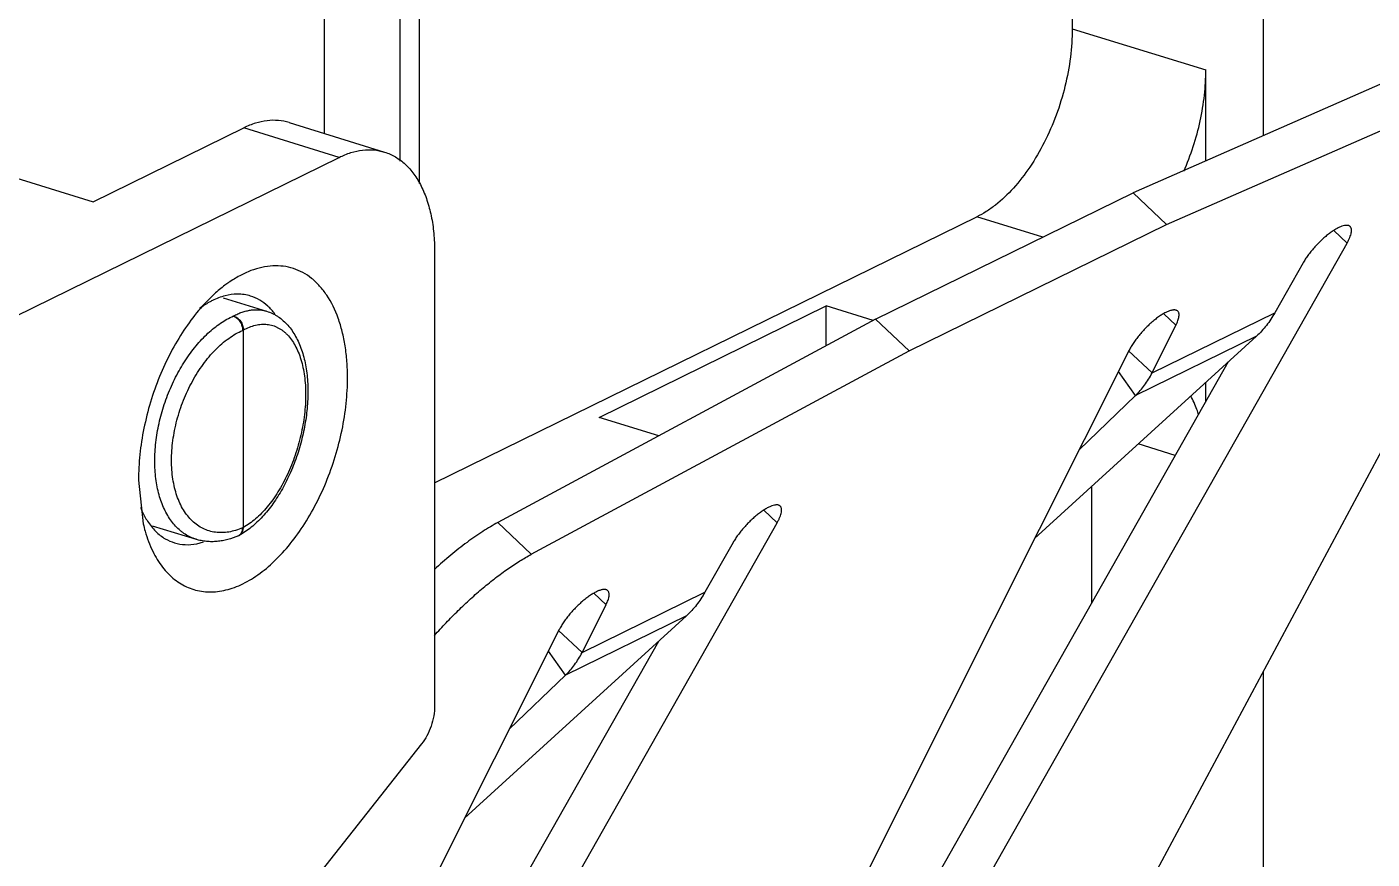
# Model space of a CAD drawing. Header units: inches. Extents: x 0 to 22, y 0 to 17.
# Drawn here: x 3.987 to 4.539, y 12.073 to 12.415 of the extents above; entities that cross this region are included whole.
import ezdxf

# ---------------------------------------------------------------- set-up
doc = ezdxf.new("R2010")
doc.units = ezdxf.units.IN
doc.header["$LTSCALE"] = 1.21
doc.header["$MEASUREMENT"] = 0
doc.layers.get('0').update_dxf_attribs({"linetype": 'CONTINUOUS'})

msp = doc.modelspace()

# ---------------------------------------------------------------- linework, layer by layer
at = {"color": 7}
for p, q in [((4.4159949945, 12.7011762323), (4.4159949945, 12.4138052022)), ((4.4943276854, 12.6769695999), (4.4943276854, 12.3698600845)), ((4.1400924265, 12.4861586528), (4.1400924265, 12.3593827683)), ((4.1479256956, 12.4837379896), (4.1479256956, 12.3503072259)), ((4.1090750726, 12.3707929212), (4.1090750726, 12.4646728729)), ((4.5857896642, 12.4100452448), (4.4409315289, 12.3463997008)), ((4.4547184857, 12.3333904926), (4.599576621000001, 12.3970360367)), ((4.4708278781, 12.3595350998), (4.4708278781, 12.3968605595)), ((4.0141585723, 12.3427468317), (4.0760087642, 12.3730984975)), ((4.094609348600001, 12.375263168), (4.133775694100001, 12.3631598519)), ((4.6128907363, 12.3715627318), (4.4376052928, 12.0438203883)), ((3.9047555836, 12.2577362757), (4.1151751097, 12.3609951813)), ((3.9514924196, 12.3621121376), (4.0141585723, 12.3427468317)), ((4.3352249401, 12.2945264413), (4.4409315289, 12.3463997008)), ((4.4547184857, 12.3333904926), (4.4409315289, 12.3463997008)), ((4.1543365377, 12.2273750389), (4.376833566499999, 12.3365607219)), ((4.3490118968, 12.2815172332), (4.4547184857, 12.3333904926)), ((4.1543365377, 12.3221859763), (4.1543365377, 12.1358510374)), ((4.3558537318, 12.0204363555), (4.5287792945, 12.3257506377)), ((4.5106984551, 12.317629695), (4.499135705, 12.2972147101)), ((4.0675409175, 12.3033274595), (4.085389874800001, 12.2978117145)), ((4.2218050239, 12.2542190896), (4.3150465191, 12.2999753696)), ((4.33429677, 12.2940265922), (4.3150465191, 12.2999753696)), ((4.3150465191, 12.2836597197), (4.3150465191, 12.2999753696)), ((4.3352249401, 12.2945264413), (4.1802198504, 12.2110512695)), ((4.3490118968, 12.2815172332), (4.3352249401, 12.2945264413)), ((4.0757028767, 12.2900453804), (4.0757028767, 12.2089924411)), ((4.4487337947, 12.272481045), (4.4585494904, 12.2920387001)), ((4.4915600976, 12.2875516351), (4.4005400133, 12.2044942468)), ((4.1940068072, 12.1980420613), (4.3490118968, 12.2815172332)), ((4.4393782588, 12.2818789816), (4.2925805948, 11.9893864097)), ((4.4800291276, 12.2770294272), (4.342066775, 12.0334455637)), ((4.4708278781, 12.2607838656), (4.4708278781, 12.2686331292)), ((4.4188397941, 12.2409563388), (4.4419363518, 12.2631998377)), ((4.2463142024, 12.2466451806), (4.2218050239, 12.2542190896)), ((4.0328117889, 12.2284710346), (4.0347632394, 12.210476989)), ((4.4238282636, 12.2257451746), (4.4238282636, 12.1778021863)), ((4.1543365377, 11.9628040381), (4.2948991964, 12.2109789556)), ((4.0383884771, 12.209763645), (4.056455633500001, 12.2041804714)), ((4.073900168, 12.2056744477), (4.0740824635, 12.205764286)), ((4.0740824673, 12.205764286), (4.0749537774, 12.2065171376)), ((4.0741610719, 12.2058284459), (4.0747780532, 12.2064080577)), ((4.0566867684, 12.202350025), (4.0595079344, 12.2030823943)), ((4.276818357, 12.2028580128), (4.2652556069, 12.1824430279)), ((4.2576799995, 12.172779953), (4.166659915199999, 12.0897225646)), ((4.214853696600001, 12.1577093628), (4.2246693923, 12.1772670179)), ((4.2054981606, 12.1671072994), (4.1285601994, 12.0138093413)), ((4.2461490295, 12.162257745), (4.1539781636, 11.999522512)), ((4.1849596959, 12.1261846566), (4.2080562537, 12.1484281555)), ((4.4943276854, 12.1498778539), (4.4943276854, 11.9256937177)), ((4.1489942666, 12.1201661089), (4.0616722163, 12.0097533435))]:
    msp.add_line(p, q, dxfattribs=at)
at = {"color": 8}
for p, q in [((4.4159949945, 12.4138052022), (4.4708278781, 12.3968605595)), ((4.1151751097, 12.3609951813), (4.0760087642, 12.3730984975)), ((4.4038616075, 12.3282084255), (4.376833566499999, 12.3365607219)), ((4.5287792945, 12.3257506377), (4.5233107988, 12.3309106451)), ((4.4487337947, 12.272481045), (4.499135705, 12.2972147101)), ((4.4585494904, 12.2920387001), (4.4535197927, 12.296784663)), ((4.0757028767, 12.2900453804), (4.0755259558, 12.2899673259)), ((4.0758575321, 12.2901300457), (4.0757028767, 12.2900454057)), ((4.4915600976, 12.2875516351), (4.4419363518, 12.2631998377)), ((4.4390936565, 12.2815773645), (4.4487337947, 12.272481045)), ((4.4419363518, 12.2631998377), (4.4349673064, 12.2730902122)), ((4.4582808946, 12.2386311357), (4.4430929779, 12.243324557)), ((4.1802198504, 12.2110512695), (4.1940068072, 12.1980420613)), ((4.2948991964, 12.2109789556), (4.2894307007, 12.216138963)), ((4.075526348299999, 12.2089145597), (4.0757028767, 12.2089924411)), ((4.0757028767, 12.2089924409), (4.075857532200001, 12.2090770809)), ((4.214853696600001, 12.1577093628), (4.2652556069, 12.1824430279)), ((4.2246693923, 12.1772670179), (4.2196396946, 12.1820129808)), ((4.2576799995, 12.172779953), (4.2080562537, 12.1484281555)), ((4.2052135584, 12.1668056824), (4.214853696600001, 12.1577093628)), ((4.2080562537, 12.1484281555), (4.2010872082, 12.15831853))]:
    msp.add_line(p, q, dxfattribs=at)
at = {"color": 7}
for centre, radius, start, end in [((4.0735765194, 12.2871196625), 0.0177021514, 59.5999305004, 72.7788693593), ((4.060699592200001, 12.2353212988), 0.0324528994, 293.8063447979, 294.001636622), ((4.072839532200001, 12.2078041529), 0.0023768396, 293.9484000787, 297.7854731722), ((4.0728311763, 12.2078195437), 0.002394351, 297.7906856392, 301.1393897264), ((4.0728131458, 12.2078494429), 0.0024292661, 301.1387056883, 303.7017386852), ((4.0603664919, 12.2310606555), 0.0287755831, 298.4670445692, 298.691137728), ((4.0527627728, 12.2196643065), 0.0177021514, 239.5999304971, 252.7788693615001)]:
    msp.add_arc(centre, radius, start, end, dxfattribs=at)
for points, knots in [([(4.2538326897, 13.3853189696), (4.236480840500001, 13.3768039188), (4.2017819928, 13.3575693245), (4.1513377829, 13.3234557341), (4.10159695, 13.2836210639), (4.052892413, 13.2383419485), (4.005534090799999, 13.1879182717), (3.9598374525, 13.1326812998), (3.9161021025, 13.072999314), (3.8746158623, 13.0092686987), (3.8356566142, 12.9419108746), (3.7994802096, 12.8713751649), (3.7663282359, 12.7981299808), (3.7364222853, 12.7226621516), (3.7099587292, 12.6454748384), (3.6871163677, 12.5670808174), (3.6680461333, 12.4880022826), (3.6528737598, 12.408765903), (3.6417032724, 12.3298983605), (3.6346059301, 12.2519246902), (3.6316303418, 12.1753628042), (3.6327978998, 12.1007209524), (3.6380984395, 12.0284940012), (3.6475013423, 11.9591601217), (3.6609451898, 11.8931775236), (3.6783432425, 11.8309811672), (3.6995899254, 11.7729823088), (3.724549879, 11.7195629297), (3.7530711504, 11.6710786689), (3.7849836303, 11.6278574524), (3.8200826154, 11.5901997101), (3.8520690829, 11.5634728907), (3.8789246234, 11.5452756127), (3.8995508946, 11.5332680628), (3.9207713455, 11.5228207948), (3.935320674, 11.5168960979), (3.9426678872, 11.514206448)], [0, 0, 0, 0, 0.0264271584, 0.05415039219999999, 0.08316909089999999, 0.1134686921, 0.1449991987, 0.1776839767, 0.2114259917, 0.2461099961, 0.2816056236, 0.3177699087, 0.3544507534, 0.3914885727, 0.4287190506, 0.465975422, 0.5030902917, 0.5398983820000001, 0.5762382067, 0.6119551393, 0.6469032987, 0.6809479846, 0.7139692401000001, 0.7458636009999999, 0.7765484866, 0.8059655753, 0.8340840964, 0.8609069975, 0.8864743088, 0.9108682267, 0.9342174423999999, 0.9566975459, 0.9676855388, 0.9785426537, 0.9893024861, 1, 1, 1, 1]), ([(3.8884712923, 12.3334253016), (3.8918407368, 12.3556692742), (3.8996193239, 12.4002170675), (3.9142480745, 12.466680416), (3.9318242234, 12.532808669), (3.9522510394, 12.5982283547), (3.9754131434, 12.6625746959), (4.0011809837, 12.7254884401), (4.0294118116, 12.7866178037), (4.0599460715, 12.8456219401), (4.0926158332, 12.9021704479), (4.1272359849, 12.9559497068), (4.1636180694, 13.0066568429), (4.2015536616, 13.0540119592), (4.2408377087, 13.0977494), (4.2812539638, 13.1376315842), (4.32257637, 13.1734221221), (4.3511648807, 13.1948744029), (4.3655486861, 13.2048142482)], [0, 0, 0, 0, 0.0662822428, 0.1331797519, 0.2004400543, 0.2678089542, 0.3350331889, 0.4018613332, 0.4680449644, 0.5333439995, 0.5975276283, 0.6603805765, 0.7217026921999999, 0.7813135556, 0.8390546151, 0.8948096645, 0.9484887143, 1, 1, 1, 1]), ([(4.2928417725, 13.1062386176), (4.2801261418, 13.0946186996), (4.255001306600001, 13.070147734), (4.2189468663, 13.030679639), (4.1840379322, 12.9880056254), (4.150456712, 12.9423443902), (4.1183730744, 12.8939302864), (4.0879516615, 12.8430113162), (4.0593491946, 12.7898486882), (4.0327105333, 12.7347162041), (4.008175039, 12.6778954492), (3.9858655015, 12.6196788247), (3.9659007978, 12.5603649456), (3.9483776432, 12.5002613647), (3.9333914298, 12.4396717385), (3.9210143226, 12.3789033454), (3.9113183273, 12.3182802459), (3.9066295704, 12.2778491376), (3.9047555836, 12.2577362757)], [0, 0, 0, 0, 0.0542589466, 0.1103970376, 0.1683039527, 0.2278448002, 0.288863246, 0.3511842311, 0.4146178894, 0.4789602218, 0.543999632, 0.6095172099, 0.6752882325, 0.7410806504, 0.8066680393000001, 0.8718388467, 0.9363708236, 1, 1, 1, 1]), ([(4.4159949945, 12.4138052022), (4.4159949945, 12.40990168), (4.4154547589, 12.4019284807), (4.4132240239, 12.390028624), (4.4096266594, 12.3782967601), (4.4048043057, 12.3671765979), (4.398930807, 12.3570818718), (4.3922286729, 12.3483868267), (4.3859869328, 12.3424208116), (4.3807845819, 12.3387040321), (4.378150476, 12.3372069673), (4.376833566499999, 12.3365607219)], [0, 0, 0, 0, 0.12961383, 0.2645331329, 0.4011967442, 0.5362051086, 0.6661348616, 0.7879947518000001, 0.8996460220999999, 0.9512915725, 1, 1, 1, 1]), ([(4.4617577667, 12.3552751462), (4.463219212, 12.3585931183), (4.4658090611, 12.3653925257), (4.4686543012, 12.3758687996), (4.470407036, 12.3863959866), (4.4708278781, 12.393418971), (4.4708278781, 12.3968605595)], [0, 0, 0, 0, 0.2538887122, 0.508517205, 0.7589950283, 1, 1, 1, 1]), ([(4.0946092983, 12.3752630022), (4.0931836036, 12.375703579), (4.0901806244, 12.3762822254), (4.0854967873, 12.3761806472), (4.0806900577, 12.3751270453), (4.0775642198, 12.3738618042), (4.0760087642, 12.3730984975)], [0, 0, 0, 0, 0.2336479463, 0.4745077242, 0.7287055553, 1, 1, 1, 1]), ([(4.1151751097, 12.3609951813), (4.1167305656, 12.3617584882), (4.1198564034, 12.3630237299), (4.124663133, 12.3640773317), (4.1293469697, 12.364178909), (4.132349949, 12.3636002632), (4.1337756438, 12.3631596862)], [0, 0, 0, 0, 0.2712945005, 0.5254922905, 0.766352027, 1, 1, 1, 1]), ([(4.1337756438, 12.3631596862), (4.1353262865, 12.362680497), (4.1383764447, 12.361320533), (4.1424660877, 12.3582241309), (4.1460282336, 12.3541282845), (4.1490133003, 12.3491289742), (4.1513768696, 12.3433147887), (4.1530889374, 12.3367873505), (4.154116685, 12.3296639613), (4.1543365377, 12.3247219506), (4.1543365377, 12.3221859763)], [0, 0, 0, 0, 0.0996612199, 0.202878573, 0.3126179129, 0.430904953, 0.5588436864999999, 0.69675694, 0.8442766669, 1, 1, 1, 1]), ([(4.530033180799999, 12.3325999115), (4.529951999, 12.3326764326), (4.5297683111, 12.3328145884), (4.5294463205, 12.332963434), (4.529078332, 12.3330557796), (4.5286666613, 12.3330916772), (4.5282131833, 12.3330722279), (4.5275235669, 12.3329684325), (4.5265681656, 12.3326880695), (4.525341786499999, 12.3321593478), (4.5240077689, 12.3314327064), (4.5225916685, 12.330520785), (4.5211196033, 12.3294408539), (4.5196203932, 12.3282126626), (4.5181222751, 12.3268600729), (4.5166547986, 12.3254084935), (4.5152455562, 12.3238865612), (4.513922133, 12.3223227004), (4.5127091475, 12.320747073), (4.5116313198, 12.3191904314), (4.510989901999999, 12.3181442684), (4.5106984551, 12.317629695)], [0, 0, 0, 0, 0.012963194, 0.0264609539, 0.0409591849, 0.0568263587, 0.0743147, 0.09358033880000001, 0.1377390416, 0.1895209292, 0.2485260412, 0.3140463697, 0.3850967614, 0.4605555324, 0.5391497908, 0.6195431379999999, 0.7003218551, 0.7800871376, 0.8575154281999999, 0.9312832745999999, 1, 1, 1, 1]), ([(4.5287792945, 12.3257506377), (4.5289996111, 12.3261396248), (4.5294020746, 12.3268960733), (4.5299076353, 12.3280109944), (4.5302830873, 12.3290449951), (4.5305229471, 12.3299846207), (4.530625139, 12.3308198139), (4.5305865175, 12.3315433912), (4.5304269112, 12.3320632733), (4.5302233243, 12.3323974673), (4.530099694900001, 12.3325372161), (4.530033180799999, 12.3325999115)], [0, 0, 0, 0, 0.1823864128, 0.3493458206, 0.4990630623, 0.6306201001, 0.7442002335, 0.8410600461, 0.9243609607, 0.9627085397, 1, 1, 1, 1]), ([(3.8842852449, 12.3251918694), (3.8785587978, 12.2859897274), (3.872340466, 12.2272961712), (3.8691367407, 12.149498293), (3.8693194412, 12.0927829678), (3.8720640781, 12.0374705478), (3.8773619466, 11.9838057599), (3.8851862679, 11.9320282462), (3.8955071419, 11.8823688753), (3.9082752756, 11.835048002), (3.923440719, 11.7902773083), (3.9409328974, 11.7482546693), (3.9606830396, 11.7091694507), (3.9826019671, 11.6731945943), (4.0066044803, 11.6404956886), (4.032577273899999, 11.6112225926), (4.051418694800001, 11.5938262024), (4.0611089882, 11.5857959632)], [0, 0, 0, 0, 0.1503197965, 0.2236023871, 0.2953643847, 0.3654323636, 0.4336498261, 0.4998838332, 0.5640241108, 0.6259913292, 0.685735855, 0.7432471401999999, 0.7985528464, 0.8517301012999999, 0.9029030204999999, 0.9522491858, 1, 1, 1, 1]), ([(4.1185939645, 12.2705668122), (4.1185939645, 12.272783406), (4.1184388149, 12.2771313013), (4.1177214645, 12.2834695452), (4.1165279451, 12.2894324238), (4.114382512300001, 12.2965525398), (4.1113285674, 12.3029408335), (4.1072966852, 12.3081817841), (4.1039916097, 12.3113346929), (4.100345387, 12.313776573), (4.0964062433, 12.3154770493), (4.0922242425, 12.3164083353), (4.0878577974, 12.3165565395), (4.0833636203, 12.3159331336), (4.078795679, 12.3145448133), (4.0742050989, 12.3124174981), (4.0712537949, 12.3105835394), (4.0697878497, 12.3095616876)], [0, 0, 0, 0, 0.081710037, 0.1601994713, 0.2349129545, 0.3055123864, 0.4341456464, 0.4928788728, 0.54848567, 0.6017737083, 0.6537992158, 0.7057367397, 0.7587821690000001, 0.8139947797, 0.872241258, 0.9341280181999999, 1, 1, 1, 1]), ([(4.0639273717, 12.3048497256), (4.0616188163, 12.3027401325), (4.0571525385, 12.2980220261), (4.0511898289, 12.2899718088), (4.045852976, 12.2808878304), (4.041282869, 12.2710017473), (4.0375922439, 12.2605661183), (4.0348758631, 12.2498438289), (4.0332112459, 12.2391155969), (4.0328117888, 12.2319727243), (4.0328117889, 12.2284710346)], [0, 0, 0, 0, 0.1109319456, 0.2296762683, 0.3546730238, 0.4839991062, 0.6154368796999999, 0.746767617, 0.8757864229000001, 1, 1, 1, 1]), ([(4.0733503125, 12.3048149261), (4.0716594546, 12.3047991772), (4.0681308594, 12.3042905028), (4.064816098500001, 12.3030161787), (4.0631696461, 12.3022082172)], [0, 0, 0, 0, 0.4797042694, 1, 1, 1, 1]), ([(4.0697878497, 12.3095616876), (4.0692881374, 12.3092133581), (4.0672569356, 12.3077422664), (4.065328854800001, 12.3061304222), (4.0639273717, 12.3048497256)], [0, 0, 0, 0, 0.2429113167, 1, 1, 1, 1]), ([(4.0788174243, 12.3040282131), (4.0779423484, 12.304298462), (4.0761319713, 12.3047042345), (4.074281094, 12.3048235956), (4.0733503125, 12.3048149261)], [0, 0, 0, 0, 0.4959478972999999, 1, 1, 1, 1]), ([(4.0631696461, 12.3022082172), (4.062716090299999, 12.3019856443), (4.0608591299, 12.3010163546), (4.0590959606, 12.2998713168), (4.0578154937, 12.2989304902)], [0, 0, 0, 0, 0.2412527049, 1, 1, 1, 1]), ([(4.0887775031, 12.2966701005), (4.087903932, 12.2978395219), (4.0860096691, 12.2999744129), (4.0837219751, 12.3016921461), (4.0825344242, 12.3023879992)], [0, 0, 0, 0, 0.5146818769, 1, 1, 1, 1]), ([(4.0717808339, 12.2958572214), (4.0720346552, 12.2957699807), (4.072541652, 12.295529507), (4.0732429843, 12.2950219008), (4.073887682300001, 12.2943722686), (4.0744518899, 12.2936060435), (4.0749160601, 12.2927518412), (4.0752623165, 12.2918405787), (4.0754768331, 12.2909071059), (4.0755291289, 12.2902774597), (4.075529446, 12.2899691273)], [0, 0, 0, 0, 0.109102592, 0.2262957977, 0.3503385849, 0.4796340261, 0.6118269507999999, 0.7443301055, 0.8746630473, 1, 1, 1, 1]), ([(4.0717808671, 12.2958629047), (4.0723412412, 12.29570763), (4.0730139761, 12.2953542498), (4.0737073574, 12.294789982), (4.0741672111, 12.2943506052), (4.074683110500001, 12.2937264604), (4.0751887468, 12.2928901257), (4.0755656942, 12.2919911916), (4.0757987574, 12.2910642582), (4.0758547968, 12.2904363886), (4.0758547968, 12.2901287501)], [0, 0, 0, 0, 0.2330239407, 0.2951825062, 0.3584707533, 0.4875631939, 0.6183800549, 0.7487577504, 0.8767179481, 1, 1, 1, 1]), ([(4.071780900199999, 12.2958628933), (4.0723244799, 12.2956949117), (4.0729718358, 12.2953256418), (4.0736353792, 12.2947506057), (4.0740786657, 12.2943012627), (4.0745754661, 12.2936659809), (4.075061837200001, 12.292819724), (4.075424412099999, 12.2919136132), (4.0756488254, 12.2909825147), (4.075702876, 12.2903531509), (4.0757028768, 12.2900448856)], [0, 0, 0, 0, 0.2293975364, 0.2911832412, 0.3542956152, 0.4835617939, 0.6151212761, 0.7465809857, 0.8757077276999999, 1, 1, 1, 1]), ([(4.085406390299999, 12.2978152795), (4.0862349919, 12.2975582455), (4.0874533266, 12.2970782399), (4.088995523299999, 12.2962683802), (4.0904892911, 12.2953422121), (4.0922483145, 12.2939775034), (4.0941562864, 12.2920558471), (4.0958611876, 12.2898713182), (4.097362753600001, 12.2874496009), (4.0986634955, 12.2848105792), (4.0997653931, 12.2819715036), (4.1006712349, 12.2789486189), (4.1013820296, 12.2757577809), (4.1018984331, 12.272415897), (4.1022211715, 12.2689409955), (4.1023504398, 12.2653525622), (4.1022874456, 12.2616714721), (4.1020336831, 12.2579196844), (4.1014408121, 12.2528260584), (4.1002382962, 12.2464401502), (4.098112023500001, 12.2389233622), (4.0957935891, 12.2328638961), (4.093633912400001, 12.228230856), (4.0918890568, 12.2249198846), (4.090019477699999, 12.221772514), (4.0880349295, 12.2188081509), (4.0859454673, 12.2160450293), (4.0837610308, 12.2134994925), (4.0814894699, 12.2111867876), (4.0791375773, 12.2091216485), (4.0767145947, 12.2073194893), (4.0750283045, 12.2062857134), (4.0741775341, 12.2058217732)], [0, 0, 0, 0, 0.0241879, 0.0363381193, 0.0485370176, 0.0731518001, 0.09820641, 0.1238492534, 0.1502442822, 0.1775139274, 0.2057626523, 0.2350545305, 0.2654135871, 0.2968339952, 0.3292716341, 0.3626574979, 0.3968965108, 0.4318725331, 0.4674545134, 0.5398236009, 0.6127664298, 0.6849793805, 0.7204282791, 0.7552373387000001, 0.7892805695, 0.8224467651, 0.8546454363, 0.8858078276000001, 0.9159030670999999, 0.9449520094, 0.9729823858, 1, 1, 1, 1]), ([(4.4592581786, 12.2978685845), (4.4591734982, 12.2979485978), (4.458980495500001, 12.2980924285), (4.4586403311, 12.2982436432), (4.4582505912, 12.2983332262), (4.4578138045, 12.2983618999), (4.457331863399999, 12.298330047), (4.4568069197, 12.2982384212), (4.4562413182, 12.2980880075), (4.4554034542, 12.2977983329), (4.454276653, 12.2972840565), (4.4528618845, 12.2964776645), (4.4513650541, 12.2954736243), (4.4498166472, 12.2942934042), (4.4482496647, 12.2929603428), (4.446696268999999, 12.2915028331), (4.4451898285, 12.2899506014), (4.4437611922, 12.2883370513), (4.4424407953, 12.2866951557), (4.44125532, 12.2850594169), (4.440230950899999, 12.2834643798), (4.4396392143, 12.2823989323), (4.4393782588, 12.2818789816)], [0, 0, 0, 0, 0.0129570855, 0.0264977511, 0.0411198701, 0.0572019044, 0.07501206889999999, 0.09471187130000001, 0.1163769666, 0.140034543, 0.1932377518, 0.2538326292, 0.3209762301, 0.3935413969, 0.4702500969, 0.5496834702000001, 0.6303569339, 0.7107326743000001, 0.7892831595, 0.8645956587000001, 0.9352982687000001, 1, 1, 1, 1]), ([(4.4585494904, 12.2920387001), (4.458716179100001, 12.2923708252), (4.4590180605, 12.2930151675), (4.4593881462, 12.2939621146), (4.4596520412, 12.2948377196), (4.4598057098, 12.2956330895), (4.4598483229, 12.296341117), (4.4597774164, 12.2969574957), (4.4595887617, 12.2974766605), (4.4593777549, 12.2977555984), (4.4592581786, 12.2978685845)], [0, 0, 0, 0, 0.1799018627, 0.344231414, 0.4917966293, 0.6220379333, 0.7355537084999999, 0.8339334122, 0.9203565892, 1, 1, 1, 1]), ([(4.499135705, 12.2972147101), (4.4981163428, 12.2953960284), (4.49584345, 12.2919550869), (4.493049748, 12.2889174165), (4.4915600976, 12.2875516351)], [0, 0, 0, 0, 0.5077791801, 1, 1, 1, 1]), ([(4.075526348299999, 12.2089145597), (4.0745966469, 12.2085049343), (4.0727344664, 12.2078034678), (4.0698927094, 12.2071268429), (4.0670998381, 12.2068588823), (4.0643838296, 12.2070051636), (4.0617730446, 12.2075661486), (4.0592957998, 12.2085368923), (4.0569788588, 12.2099067199), (4.0548460941, 12.211659878), (4.0529180322, 12.2137768748), (4.0512120926, 12.2162354157), (4.0497431999, 12.2190109092), (4.0485241061, 12.2220764583), (4.0475655256, 12.2254028009), (4.046875758000001, 12.2289583211), (4.0464613669, 12.2327092818), (4.0463255545, 12.2366199482), (4.0464700455, 12.240652988), (4.0468927727, 12.2447698808), (4.047590173500001, 12.2489311235), (4.0485549795, 12.2530969234), (4.0497782446, 12.257227256), (4.0512479759, 12.2612825799), (4.0529500469, 12.2652240599), (4.0548680871, 12.2690140074), (4.0569836957, 12.2726162518), (4.0592766418, 12.2759964769), (4.0617250759, 12.2791225467), (4.064305800400001, 12.2819647822), (4.0669944194, 12.2844962579), (4.0697660136, 12.2866928071), (4.0725939351, 12.2885337853), (4.0745487034, 12.289535641), (4.0755259558, 12.2899673259)], [0, 0, 0, 0, 0.0269969052, 0.0527318743, 0.07740761269999999, 0.1012952398, 0.1247250406, 0.1480647676, 0.1716901652, 0.1959535096, 0.2211575114, 0.2475390012, 0.275262891, 0.3044237687, 0.3350515074, 0.3671189459, 0.4005511914, 0.4352309889, 0.4710091462, 0.5077074779, 0.5451281334, 0.5830561065, 0.6212664872, 0.6595284075, 0.6976101159999999, 0.7352840061, 0.7723311768000001, 0.8085464787000001, 0.8437436527, 0.8777608074, 0.9104665009, 0.9417664391, 0.9716104062, 1, 1, 1, 1]), ([(4.0758575321, 12.2901300457), (4.0766659036, 12.2905719125), (4.0782844668, 12.291340616), (4.0803911952, 12.2920074833), (4.082047465500001, 12.2923257291), (4.0832581536, 12.2924581322), (4.0844514237, 12.2924869697), (4.0856243417, 12.292412094), (4.0867739346, 12.2922335773), (4.0878972711, 12.2919518115), (4.0889914824, 12.2915675073), (4.0900537653, 12.2910816171), (4.0910814743, 12.2904954623), (4.0920720294, 12.2898105408), (4.093023105199999, 12.2890286446), (4.0942531211, 12.2878424463), (4.0956794047, 12.2861127295), (4.0971702117, 12.2837196221), (4.0984538235, 12.2810018291), (4.0995190805, 12.277985403), (4.100356817, 12.2746985733), (4.1009596707, 12.2711723242), (4.1013217906, 12.2674399878), (4.1014402631, 12.26353707), (4.1013134865, 12.2595008465), (4.1009432047, 12.255369908), (4.1003324927, 12.2511839288), (4.0994876899, 12.2469830065), (4.0984166191, 12.2428075329), (4.0971297849, 12.2386975328), (4.0956395706, 12.2346923973), (4.0939603324, 12.2308304463), (4.092108210299999, 12.2271485457), (4.0901009482, 12.2236817576), (4.0879577025, 12.2204629987), (4.0856987845, 12.2175227422), (4.0833455306, 12.2148887114), (4.0809195781, 12.2125858166), (4.0784441516, 12.2106355588), (4.0767201113, 12.209549709), (4.075857532200001, 12.2090770809)], [0, 0, 0, 0, 0.0254720764, 0.0493947353, 0.06086564, 0.0720607643, 0.08302965940000001, 0.0938275675, 0.1045140566, 0.1151516187, 0.1258041159, 0.1365350351, 0.1474057725, 0.1584741601, 0.1697931094, 0.1814099489, 0.2056795454, 0.2315513528, 0.2591768629, 0.2886196286, 0.3198682018, 0.3528486719, 0.3874371703, 0.4234665059, 0.4607380386, 0.4990246734000001, 0.5380808545, 0.5776450424, 0.6174472295000001, 0.6572130437, 0.6966689790999999, 0.7355476349, 0.7735925256, 0.8105634545999999, 0.8462421048000001, 0.8804381770999999, 0.9129964670999999, 0.943805088, 0.9728048134999999, 1, 1, 1, 1]), ([(4.4419363518, 12.2631998377), (4.4432991127, 12.2645050239), (4.4458379162, 12.2674272778), (4.447845091700001, 12.270732494), (4.4487337947, 12.272481045)], [0, 0, 0, 0, 0.4903243647, 1, 1, 1, 1]), ([(4.0386749851, 12.1992737216), (4.0397965649, 12.1969812353), (4.0423351604, 12.1927635142), (4.0465222608, 12.1883827817), (4.0502501818, 12.185788217), (4.0531741251, 12.184301191), (4.0562509637, 12.183252136), (4.059459176, 12.1826521478), (4.062773983, 12.1825046943), (4.0661713141, 12.1828060299), (4.0696280886, 12.1835537924), (4.0731201616, 12.184744217), (4.0766258377, 12.1863644497), (4.081398393500001, 12.1891462045), (4.0872501019, 12.193690464), (4.0937961779, 12.2004671131), (4.0998606977, 12.2085243841), (4.105293607, 12.2176485369), (4.1099505905, 12.2276054611), (4.1137145778, 12.2381341591), (4.1164863972, 12.2489643718), (4.1181859202, 12.2598066345), (4.1185939645, 12.2670273193), (4.1185939645, 12.2705668122)], [0, 0, 0, 0, 0.0533664096, 0.1021838272, 0.1253790525, 0.148071373, 0.1705510461, 0.193122813, 0.2160880591, 0.2397174378, 0.264245157, 0.289864611, 0.3167097303, 0.344866749, 0.4052288371, 0.4709123294, 0.5413549378, 0.6156277318, 0.6925733674, 0.7708476177, 0.8490991761, 0.9259876845, 1, 1, 1, 1]), ([(4.467884191700001, 12.2553807372), (4.46766287, 12.2560693978), (4.4667553104, 12.2586996326), (4.4656138032, 12.2612523808), (4.464620685, 12.2630562034)], [0, 0, 0, 0, 0.259965236, 1, 1, 1, 1]), ([(4.0335676282, 12.2174383875), (4.0337746364, 12.21691219), (4.0346159374, 12.2149048622), (4.0356420803, 12.2129722587), (4.0365163156, 12.211618968)], [0, 0, 0, 0, 0.2597911602, 1, 1, 1, 1]), ([(4.2961530826, 12.2178282294), (4.296071900799999, 12.2179047504), (4.295888213, 12.2180429062), (4.2955662224, 12.2181917518), (4.2951982339, 12.2182840974), (4.2947865632, 12.2183199951), (4.2943330851, 12.2183005457), (4.2936434688, 12.2181967504), (4.2926880675, 12.2179163874), (4.2914616883, 12.2173876656), (4.2901276708, 12.2166610242), (4.288711570299999, 12.2157491029), (4.2872395052, 12.2146691717), (4.2857402951, 12.2134409805), (4.284242177, 12.2120883908), (4.2827747004, 12.2106368113), (4.2813654581, 12.209114879), (4.2800420349, 12.2075510182), (4.2788290494, 12.2059753908), (4.2777512217, 12.2044187492), (4.2771098038, 12.2033725862), (4.276818357, 12.2028580128)], [0, 0, 0, 0, 0.012963194, 0.0264609539, 0.0409591849, 0.0568263587, 0.0743147, 0.09358033880000001, 0.1377390416, 0.1895209292, 0.2485260412, 0.3140463697, 0.3850967614, 0.4605555324, 0.5391497908, 0.6195431379999999, 0.7003218551, 0.7800871376, 0.8575154281999999, 0.9312832745999999, 1, 1, 1, 1]), ([(4.2948991964, 12.2109789556), (4.295119513, 12.2113679427), (4.2955219764, 12.2121243912), (4.2960275371, 12.2132393122), (4.2964029892, 12.214273313), (4.296642848899999, 12.2152129386), (4.296745040899999, 12.2160481318), (4.2967064194, 12.2167717091), (4.296546813, 12.2172915912), (4.2963432262, 12.2176257851), (4.2962195968, 12.2177655339), (4.2961530826, 12.2178282294)], [0, 0, 0, 0, 0.1823864128, 0.3493458206, 0.4990630623, 0.6306201001, 0.7442002335, 0.8410600461, 0.9243609607, 0.9627085397, 1, 1, 1, 1]), ([(4.0365163156, 12.211618968), (4.0374854802, 12.2101187297), (4.0396364333, 12.2073922699), (4.0423744644, 12.2052341242), (4.043804868, 12.2043959699)], [0, 0, 0, 0, 0.5186093073, 1, 1, 1, 1]), ([(4.1802198504, 12.2110512695), (4.1792021783, 12.2105032207), (4.177133442300001, 12.2093276435), (4.1728851536, 12.2066895031), (4.1674202673, 12.2028745252), (4.1608286575, 12.1976683222), (4.1564891393, 12.1938541266), (4.1543138367, 12.1918480991)], [0, 0, 0, 0, 0.1072786128, 0.2207630924, 0.4640470457, 0.7253606818, 1, 1, 1, 1]), ([(4.0347631302, 12.2104768848), (4.0350006781, 12.2094662864), (4.0360008442, 12.2056350336), (4.0373909363, 12.2018982914), (4.0386749851, 12.1992737216)], [0, 0, 0, 0, 0.2621582166, 1, 1, 1, 1]), ([(4.0738021921, 12.2056367412), (4.0723905643, 12.2050115352), (4.070218601600001, 12.2042300421), (4.0672526513, 12.2035640331), (4.0650444869, 12.2032662624), (4.0628453055, 12.2031711052), (4.0606672976, 12.2032844805), (4.0585249739, 12.203607725), (4.0571285486, 12.2039633536), (4.0564429776, 12.2041756084)], [0, 0, 0, 0, 0.2602550741, 0.387033198, 0.5119555197, 0.6353378487, 0.7575736373, 0.8790200054999999, 1, 1, 1, 1]), ([(4.0741788916, 12.2058225388), (4.0743079298, 12.2058930765), (4.0745565799, 12.206055674), (4.0748899849, 12.2063561999), (4.0751799414, 12.2067100946), (4.0754222112, 12.2071122389), (4.0756141513, 12.2075569345), (4.0757524111, 12.208038218), (4.07583603, 12.2085484087), (4.0758545799, 12.2088981343), (4.075854770799999, 12.2090753748)], [0, 0, 0, 0, 0.1149258191, 0.2310680454, 0.34948862, 0.4711461767, 0.5967872605, 0.726921975, 0.8614876105, 1, 1, 1, 1]), ([(4.0747780532, 12.2064080577), (4.0749021004, 12.2065681932), (4.0751231968, 12.2069263206), (4.0753579325, 12.2075319222), (4.0754990672, 12.2082046277), (4.0755294713, 12.2086749094), (4.0755294713, 12.2089157361)], [0, 0, 0, 0, 0.2282884469, 0.4707739471, 0.7285861891, 1, 1, 1, 1]), ([(4.0749537774, 12.2065171376), (4.075077043399999, 12.2066781919), (4.0752968351, 12.2070350369), (4.0755313369, 12.207634894), (4.075672396, 12.2082963763), (4.0757028775, 12.2087574988), (4.075702876499999, 12.2089929612)], [0, 0, 0, 0, 0.2313684714, 0.4747526608, 0.7313848042000001, 1, 1, 1, 1]), ([(4.0475218679, 12.202755756), (4.0489630804, 12.2023106676), (4.0520396513, 12.2017868621), (4.0551422371, 12.2020510296), (4.0566867684, 12.202350025)], [0, 0, 0, 0, 0.4894810852000001, 1, 1, 1, 1]), ([(4.1542630319, 12.1646847831), (4.155827198, 12.1664568865), (4.159019281, 12.1699421824), (4.1639706235, 12.1749720597), (4.169038497, 12.1797565393), (4.1741566926, 12.1842347499), (4.1792603467, 12.188349073), (4.1842842279, 12.1920481469), (4.1891632223, 12.1952826058), (4.1924156505, 12.1971851728), (4.1940068072, 12.1980420613)], [0, 0, 0, 0, 0.1360364984, 0.2719343694, 0.4061245509, 0.5370611576, 0.6632388157, 0.7833055337, 0.8959892993999999, 1, 1, 1, 1]), ([(4.225378080400001, 12.1830969023), (4.2252934, 12.1831769157), (4.2251003974, 12.1833207463), (4.224760233, 12.1834719611), (4.2243704931, 12.183561544), (4.2239337063, 12.1835902178), (4.2234517653, 12.1835583648), (4.2229268215, 12.1834667391), (4.2223612201, 12.1833163254), (4.221523356100001, 12.1830266508), (4.2203965548, 12.1825123743), (4.2189817864, 12.1817059823), (4.217484956, 12.1807019422), (4.2159365491, 12.179521722), (4.2143695666, 12.1781886607), (4.2128161708, 12.1767311509), (4.2113097304, 12.1751789192), (4.2098810941, 12.1735653691), (4.2085606972, 12.1719234735), (4.2073752219, 12.1702877348), (4.2063508527, 12.1686926976), (4.2057591162, 12.1676272501), (4.2054981606, 12.1671072994)], [0, 0, 0, 0, 0.0129570855, 0.0264977511, 0.0411198701, 0.0572019044, 0.07501206889999999, 0.09471187130000001, 0.1163769666, 0.140034543, 0.1932377518, 0.2538326292, 0.3209762301, 0.3935413969, 0.4702500969, 0.5496834702000001, 0.6303569339, 0.7107326743000001, 0.7892831595, 0.8645956587000001, 0.9352982687000001, 1, 1, 1, 1]), ([(4.2246693923, 12.1772670179), (4.224836080899999, 12.177599143), (4.2251379624, 12.1782434854), (4.225508048, 12.1791904325), (4.2257719431, 12.1800660375), (4.2259256117, 12.1808614073), (4.2259682248, 12.1815694348), (4.225897318299999, 12.1821858135), (4.2257086636, 12.1827049783), (4.2254976568, 12.1829839163), (4.225378080400001, 12.1830969023)], [0, 0, 0, 0, 0.1799018626, 0.344231414, 0.4917966293, 0.6220379333, 0.7355537084999999, 0.8339334122, 0.9203565892, 1, 1, 1, 1]), ([(4.2652556069, 12.1824430279), (4.2642362447, 12.1806243463), (4.2619633519, 12.1771834047), (4.2591696499, 12.1741457343), (4.2576799995, 12.172779953)], [0, 0, 0, 0, 0.5077791801, 1, 1, 1, 1]), ([(4.5642588069, 12.166032047), (4.5642588069, 12.1563101217), (4.5637316653, 12.1366393975), (4.5614440762, 12.1069260406), (4.5576556741, 12.0768241315), (4.5506098758, 12.0362708429), (4.5382305496, 11.9858407851), (4.5180920903, 11.9269838393), (4.4971042531, 11.8799484928), (4.4780215959, 11.8442439634), (4.4628154902, 11.818862338), (4.446710861000001, 11.7948509375), (4.4298029988, 11.7723534654), (4.4121988806, 11.7515156557), (4.3998463633, 11.7385720729), (4.3935763334, 11.7324274807)], [0, 0, 0, 0, 0.061137331, 0.1236807185, 0.187338305, 0.2518532922, 0.3824485611, 0.5134009705, 0.642560884, 0.7058388931999999, 0.7679067218000001, 0.8285480205, 0.8875737946, 0.9447929087000001, 1, 1, 1, 1]), ([(4.2080562537, 12.1484281555), (4.2094190146, 12.1497333417), (4.2119578181, 12.1526555957), (4.2139649936, 12.1559608118), (4.214853696600001, 12.1577093628)], [0, 0, 0, 0, 0.4903243647, 1, 1, 1, 1]), ([(4.529852562, 11.8562102418), (4.5357117235, 11.8676935883), (4.5468123557, 11.8911713745), (4.5614589748, 11.9274430324), (4.574107945, 11.964726087), (4.584635421000001, 12.0026574388), (4.5929407242, 12.0408717476), (4.5989443368, 12.0790048478), (4.6025807403, 12.116678928), (4.6034251523, 12.1416263593), (4.6034251523, 12.1539287309)], [0, 0, 0, 0, 0.1250127869, 0.2516599039, 0.3791287283, 0.5065860328, 0.6331862049, 0.7581427184, 0.8807024129000001, 1, 1, 1, 1]), ([(4.1543365377, 12.1358510374), (4.1543365377, 12.1344647182), (4.1540684964, 12.1316297192), (4.1530066764, 12.1274838182), (4.1513346711, 12.1235847131), (4.1498310526, 12.1212241676), (4.1489942666, 12.1201661089)], [0, 0, 0, 0, 0.2469979288, 0.5045021177000001, 0.7596578786, 1, 1, 1, 1]), ([(4.0942742007, 11.5673213564), (4.0856068592, 11.5729647638), (4.0686077144, 11.5852339674), (4.0445896514, 11.6061361163), (4.021876925, 11.6296523358), (4.0005559833, 11.6556989255), (3.9806862286, 11.6841831115), (3.9623324211, 11.7150158145), (3.9455477751, 11.7480949797), (3.9303833957, 11.7833126317), (3.916894279, 11.8205560418), (3.9051161634, 11.859700232), (3.895087987, 11.9006197993), (3.8839495949, 11.9581291983), (3.8766781374, 12.0178857288), (3.8730391428, 12.0793458367), (3.872436417, 12.1108391992), (3.872436417, 12.1267437081)], [0, 0, 0, 0, 0.0496081011, 0.1003822171, 0.1525283729, 0.2062328319, 0.2616627685, 0.3189539914, 0.3781996281, 0.4394562526, 0.5027538521, 0.5680880946, 0.6354318843, 0.7047413265000001, 0.848967052, 0.9237148273000001, 1, 1, 1, 1])]:
    msp.add_open_spline(points, degree=3, knots=knots, dxfattribs=at)
at = {"color": 8}
for points, knots in [([(4.0564468797, 12.2041832191), (4.0556645959, 12.2044253429), (4.054124214700001, 12.2050204287), (4.052311497, 12.2060218516), (4.0509350952, 12.2069696531), (4.0495898574, 12.2080298719), (4.0479995271, 12.2095475764), (4.0462715679, 12.2116357193), (4.0447201286, 12.2139899735), (4.0433549988, 12.2165935862), (4.0421852815, 12.2194289511), (4.0412177957, 12.2224765875), (4.0404595553, 12.2257160352), (4.039914577799999, 12.2291253371), (4.0394720183, 12.2339355546), (4.0394900562, 12.2402280709), (4.0403787437, 12.2479489864), (4.0421103785, 12.2557438047), (4.0446379219, 12.2634021462), (4.0473660671, 12.2695342963), (4.0498899992, 12.2741938411), (4.0519220627, 12.2775106745), (4.0540891806, 12.2806450252), (4.0563765582, 12.2835759631), (4.0587689383, 12.2862833512), (4.0612497527, 12.2887492037), (4.0638031224, 12.2909564934), (4.0664117196, 12.292891288), (4.069057357, 12.2945393986), (4.0708731057, 12.2954588502), (4.0717808671, 12.2958629047)], [0, 0, 0, 0, 0.0223859424, 0.0449795145, 0.056439042, 0.0680423505, 0.09177368970000001, 0.1163717128, 0.1419825852, 0.1687088706, 0.1966141585, 0.2257217663, 0.2560240397, 0.2874803396, 0.3200274178, 0.3879938261999999, 0.4590534469, 0.532095682, 0.6058896748, 0.6791622131, 0.7152241554000001, 0.7506966709999999, 0.7854428742, 0.8193383026000001, 0.8522710371, 0.8841444806000001, 0.9148859422, 0.9444582495, 0.97283756, 1, 1, 1, 1]), ([(4.071780867, 12.2958629047), (4.0723592082, 12.2961764224), (4.073517193, 12.2967491752), (4.0752848524, 12.2974496414), (4.0770406815, 12.2979715866), (4.0787774636, 12.2983123837), (4.0804883978, 12.2984706909), (4.0821670991, 12.2984449843), (4.0838064917, 12.2982348447), (4.0848698904, 12.2979723161), (4.0853899406, 12.2978116535)], [0, 0, 0, 0, 0.1397668306, 0.2741373874, 0.4034991373, 0.5283915802, 0.6495639971, 0.7678929475, 0.8843582928, 1, 1, 1, 1])]:
    msp.add_open_spline(points, degree=3, knots=knots, dxfattribs=at)

doc.saveas('drawing.dxf')
